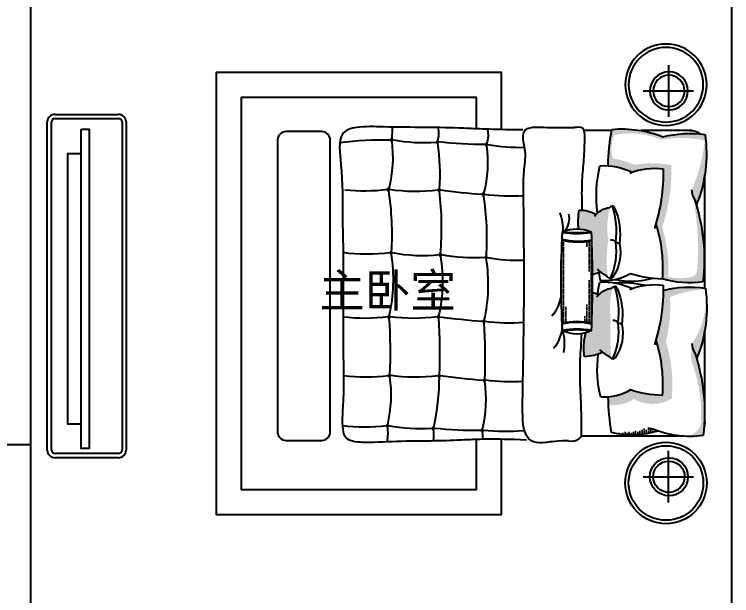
# Model space of a CAD drawing. Extents: x 3694 to 117786, y 20013 to 108631.
# Drawn here: x 84314 to 88610, y 27417 to 30901 of the extents above; entities that cross this region are included whole.
import ezdxf

# ---------------------------------------------------------------- set-up
doc = ezdxf.new("R2010")
doc.units = 0
doc.header["$LTSCALE"] = 1000
doc.header["$MEASUREMENT"] = 0
doc.linetypes.add('ACAD_ISO04W100', pattern=[30, 24, -3, 0, -3])
for name, color, linetype in [('DOTE', 1, 'ACAD_ISO04W100'), ('PUB_TEXT', 7, 'Continuous'), ('家具', 253, 'Continuous'), ('绿植', 3, 'Continuous')]:
    doc.layers.add(name, color=color, linetype=linetype)
doc.styles.get("Standard").update_dxf_attribs({"font": 'gbenor.shx', "bigfont": 'gbcbig.shx'})
pattern_1 = [(1.667535866815088e-09, (6030.422545669586, 26325.79150276437), (6.350000000000003, 12.7), [0, -12.7])]

# ---------------------------------------------------------------- blocks, each defined once
blk = doc.blocks.new('A$C37E25A2D')
at = {"layer": '家具'}
for p, q in [((0, 150.9080361247834), (0, -150.9080361247834)), ((-82.5449317195089, 45.28947081018487), (-82.5449317195089, 45.28947081018487)), ((154.4190758585028, 0), (-154.4190758585028, 0)), ((-120.6449317217266, 0.8394708084051672), (-120.6449317217266, 0.8394708084051672)), ((-107.9449317209874, 19.88947080916842), (-107.9449317209874, 19.88947080916842)), ((-107.9449317209874, 7.189470808658371), (-107.9449317209874, 7.189470808658371)), ((-95.24493172024813, 38.93947080992803), (-95.24493172024813, 38.93947080992803)), ((-95.24493172024813, 26.23947080942162), (-95.24493172024813, 26.23947080942162)), ((-95.24493172024813, 13.53947080891157), (-95.24493172024813, 13.53947080891157)), ((-95.24493172024813, 0.8394708084051672), (-95.24493172024813, 0.8394708084051672)), ((-120.6449317217266, -11.86052919210488), (-120.6449317217266, -11.86052919210488)), ((-120.6449317217266, -24.56052919261128), (-120.6449317217266, -24.56052919261128)), ((-120.6449317217266, -37.26052919312133), (-120.6449317217266, -37.26052919312133)), ((-107.9449317209874, -5.510529191848036), (-107.9449317209874, -5.510529191848036)), ((-107.9449317209874, -18.21052919235808), (-107.9449317209874, -18.21052919235808)), ((-107.9449317209874, -30.91052919286449), (-107.9449317209874, -30.91052919286449)), ((-95.24493172024813, -11.86052919210488), (-95.24493172024813, -11.86052919210488)), ((-95.24493172024813, -24.56052919261128), (-95.24493172024813, -24.56052919261128)), ((-95.24493172024813, -37.26052919312133), (-95.24493172024813, -37.26052919312133)), ((-120.6449317217266, -49.96052919362774), (-120.6449317217266, -49.96052919362774)), ((-120.6449317217266, -62.66052919413778), (-120.6449317217266, -62.66052919413778)), ((-120.6449317217266, -75.36052919464419), (-120.6449317217266, -75.36052919464419)), ((-107.9449317209874, -43.61052919337453), (-107.9449317209874, -43.61052919337453)), ((-107.9449317209874, -56.31052919388094), (-107.9449317209874, -56.31052919388094)), ((-107.9449317209874, -69.01052919439098), (-107.9449317209874, -69.01052919439098)), ((-107.9449317209874, -81.71052919489739), (-107.9449317209874, -81.71052919489739)), ((-95.24493172024813, -49.96052919362774), (-95.24493172024813, -49.96052919362774)), ((-95.24493172024813, -62.66052919413778), (-95.24493172024813, -62.66052919413778)), ((-95.24493172024813, -75.36052919464419), (-95.24493172024813, -75.36052919464419)), ((-82.5449317195089, -56.31052919388094), (-82.5449317195089, -56.31052919388094)), ((-82.5449317195089, -69.01052919439098), (-82.5449317195089, -69.01052919439098)), ((-82.5449317195089, -81.71052919489739), (-82.5449317195089, -81.71052919489739)), ((-69.84493171876966, -75.36052919464419), (-69.84493171876966, -75.36052919464419)), ((-57.14493171803042, -81.71052919489739), (-57.14493171803042, -81.71052919489739)), ((69.85506828936195, -69.01052919439098), (69.85506828936195, -69.01052919439098)), ((69.85506828936195, -81.71052919489739), (69.85506828936195, -81.71052919489739)), ((82.55506829010119, -49.96052919362774), (82.55506829010119, -49.96052919362774)), ((-107.9449317209874, -94.41052919540743), (-107.9449317209874, -94.41052919540743)), ((-95.24493172024813, -88.06052919515423), (-95.24493172024813, -88.06052919515423)), ((-95.24493172024813, -100.7605291956606), (-95.24493172024813, -100.7605291956606)), ((-82.5449317195089, -94.41052919540743), (-82.5449317195089, -94.41052919540743)), ((-82.5449317195089, -107.1105291959138), (-82.5449317195089, -107.1105291959138)), ((-82.5449317195089, -119.8105291964239), (-82.5449317195089, -119.8105291964239)), ((-69.84493171876966, -88.06052919515423), (-69.84493171876966, -88.06052919515423)), ((-69.84493171876966, -100.7605291956606), (-69.84493171876966, -100.7605291956606)), ((-69.84493171876966, -113.4605291961707), (-69.84493171876966, -113.4605291961707)), ((-69.84493171876966, -126.1605291966771), (-69.84493171876966, -126.1605291966771)), ((-57.14493171803042, -94.41052919540743), (-57.14493171803042, -94.41052919540743)), ((-57.14493171803042, -107.1105291959138), (-57.14493171803042, -107.1105291959138)), ((-57.14493171803042, -119.8105291964239), (-57.14493171803042, -119.8105291964239)), ((-44.44493171729118, -88.06052919515423), (-44.44493171729118, -88.06052919515423)), ((-44.44493171729118, -100.7605291956606), (-44.44493171729118, -100.7605291956606)), ((-44.44493171729118, -113.4605291961707), (-44.44493171729118, -113.4605291961707)), ((-44.44493171729118, -126.1605291966771), (-44.44493171729118, -126.1605291966771)), ((-31.74493171655195, -94.41052919540743), (-31.74493171655195, -94.41052919540743)), ((-31.74493171655195, -107.1105291959138), (-31.74493171655195, -107.1105291959138)), ((-31.74493171655195, -119.8105291964239), (-31.74493171655195, -119.8105291964239)), ((-19.04493171581271, -100.7605291956606), (-19.04493171581271, -100.7605291956606)), ((-19.04493171581271, -113.4605291961707), (-19.04493171581271, -113.4605291961707)), ((-19.04493171581271, -126.1605291966771), (-19.04493171581271, -126.1605291966771)), ((-6.344931715073471, -107.1105291959138), (-6.344931715073471, -107.1105291959138)), ((-6.344931715073471, -119.8105291964239), (-6.344931715073471, -119.8105291964239)), ((6.355068285665766, -100.7605291956606), (6.355068285665766, -100.7605291956606)), ((6.355068285665766, -113.4605291961707), (6.355068285665766, -113.4605291961707)), ((6.355068285665766, -126.1605291966771), (6.355068285665766, -126.1605291966771)), ((19.055068286405, -107.1105291959138), (19.055068286405, -107.1105291959138)), ((19.055068286405, -119.8105291964239), (19.055068286405, -119.8105291964239)), ((31.75506828714424, -100.7605291956606), (31.75506828714424, -100.7605291956606)), ((31.75506828714424, -113.4605291961707), (31.75506828714424, -113.4605291961707)), ((31.75506828714424, -126.1605291966771), (31.75506828714424, -126.1605291966771)), ((44.45506828788348, -94.41052919540743), (44.45506828788348, -94.41052919540743)), ((44.45506828788348, -107.1105291959138), (44.45506828788348, -107.1105291959138)), ((44.45506828788348, -119.8105291964239), (44.45506828788348, -119.8105291964239)), ((57.15506828862272, -88.06052919515423), (57.15506828862272, -88.06052919515423)), ((57.15506828862272, -100.7605291956606), (57.15506828862272, -100.7605291956606)), ((-57.14493171803042, -132.5105291969303), (-57.14493171803042, -132.5105291969303)), ((-44.44493171729118, -138.8605291971871), (-44.44493171729118, -138.8605291971871)), ((-31.74493171655195, -132.5105291969303), (-31.74493171655195, -132.5105291969303)), ((-19.04493171581271, -138.8605291971871), (-19.04493171581271, -138.8605291971871)), ((-6.344931715073471, -132.5105291969303), (-6.344931715073471, -132.5105291969303)), ((6.355068285665766, -138.8605291971871), (6.355068285665766, -138.8605291971871)), ((19.055068286405, -132.5105291969303), (19.055068286405, -132.5105291969303))]:
    blk.add_line(p, q, dxfattribs=at)
at = {"layer": '家具', "extrusion": (0, 0, -1)}
for centre, major_axis, ratio, start_param, end_param in [((37.26151009830937, 14.91102734002197), (-243.8398934708695, 0.2279452481827952), 0.999999999981813, 4.711454165418463, 10.99463947259805), ((0.3172288472924265, -2.953234923003038), (113.9863933592423, 0.5802645044033756), 0.9999999999818712, 1.575886929935432, 7.859072237115019)]:
    blk.add_ellipse(centre, major_axis=major_axis, ratio=ratio, start_param=start_param, end_param=end_param, dxfattribs=at)
at = {"layer": '家具', "color": 8, "extrusion": (0, 0, -1)}
for centre, major_axis, ratio, start_param, end_param in [((37.26151009830937, 14.91102734002197), (-223.5199865432323, 0.07759852324983268), 0.9999999999817872, 4.712041814472008, 10.9952271216516), ((0.3172288472924265, -2.953234923003038), (93.98664722701757, 0.4794875648691285), 0.9999999999818842, 1.575897938770793, 7.859083245950379)]:
    blk.add_ellipse(centre, major_axis=major_axis, ratio=ratio, start_param=start_param, end_param=end_param, dxfattribs=at)
blk = doc.blocks.new('king-11')
at = {"layer": '家具'}
h = blk.add_hatch(dxfattribs=at)
h.set_pattern_fill('DOTS', color=8, scale=203.2, angle=-1.272221872585407e-14, style=0)
h.set_pattern_definition(pattern_1)
h.paths.add_polyline_path([(-948.1954782008834, -27.15672137899128, 0.04713524895057773), (-953.4356286234688, -134.5719386372584, -0.3522483996947842), (-872.4997454999539, -40.44536259499, -0.1018225429887198), (-500.6706917054544, -98.2907895071803, 0.06330520732079925), (-396.6430231636332, -94.07445783385992, -0.09915037230910288), (-453.1514405690832, -77.76422433423795, 0.1116451558787658)])
h.paths.add_polyline_path([(-64.67114086062065, -17.71824582232148, 0.001470602788975406), (-65.18996013439028, -13.85430915684992, 0.1324082328956461), (-488.8070287489099, -66.43459277166039, -0.008290927241094575), (-453.1514405690832, -77.76422433423795, 0.09915037230911315), (-396.6430231636332, -94.07445783385992, -0.1928933495405233)])
h.paths.add_polyline_path([(-708.6515763735515, -272.8506194160655, -0.09669304948112045), (-378.5917257349938, -310.9759373002107, -0.05439861046986726), (-135.8861906186212, -268.6110652669686, 0.01539220453888545), (-118.3202160832006, -226.6928842599373, 0.08621419480784218), (-384.2033174085082, -251.5454440662543, 0.1002028916974764), (-727.9678742933611, -215.612753297748, 0.2675343584597012), (-730.214537073829, -442.4374744874294, 0.1730148819457978), (-764.4397891284316, -593.8311563733369, 0.007362124597476329), (-718.3422454738175, -595.583541514432, -0.1169416551315525), (-675.8231483103882, -463.1674791987407, -0.07084229025498533)])
h.paths.add_polyline_path([(-71.47828457516152, -231.8193766345139, 0.0151043579411269), (-118.3202160832006, -226.6928842599373, -0.01539220453888535), (-135.8861906186212, -268.6110652669686, -0.0124819348757326), (-79.23960750267725, -266.391717363229, 0.01336803929043615)])
h.paths.add_polyline_path([(-64.67114086062065, -17.71824582232148, 0.003716165904702546), (-71.40378129979945, -16.71724441516199, -0.07323787709647285), (-118.3202160832006, -226.6928842599373, -0.0151043579411269), (-71.47828457516152, -231.8193766345139, 0.08133667284335262)])
h.paths.add_polyline_path([(2.939911355904769, -91.7201509197148, -0.3232390076644642), (47.13775465654908, -63.28790927663067, -0.06782235855628839), (494.7035022749333, -90.67886692852699, -0.04945394050681331), (467.257876434247, -79.72233486649202, 0.1116451558787687), (-27.78616119758226, -29.1148319112508, 0.1080658868188201), (-10.12959343448165, -272.73236982253, -0.006620367275569986), (12.78562977435649, -271.2920811109616, -0.1498092298100796)])
h.paths.add_polyline_path([(2.172347651008749, -235.9952653279415, 0.03005608243115987), (12.78562977435649, -271.2920811109616, -0.08956767589248932), (318.3955534924462, -310.9759373002089, -0.07370462251691468), (648.3869032584189, -266.3700943501535, -0.127688881440895), (629.8798126602778, -451.2243781423531, -0.09067625834276628), (667.3555209048209, -597.0205367026738, 0.008261022011208706), (713.1161713766633, -595.2355766290202, 0.09672217064950527), (673.5478832382651, -439.5756356051061, 0.08961199154324122), (671.7524317984935, -218.8609589201733, 0.09382162991446379), (301.643375028827, -272.8117701623923, 0.08466398604264952)])
h.paths.add_polyline_path([(855.2193568689108, -15.81241968911127, 0.1324082328956459), (431.6022882543912, -68.3927033039181, -0.008290927241097404), (467.257876434247, -79.72233486649202, 0.09915037230908179), (523.7662938396679, -96.03256836634682, -0.09022148753151595)])
h.paths.add_polyline_path([(855.2193568689108, -15.81241968911127, 0.009445819658705187), (819.3332509713655, -18.55927604468525, -0.09326334389404298), (824.1342894265545, -277.7901591370683, -0.1513136656257991), (851.7306053278735, -560.1150513937118, -0.1707442223616231), (710.7878204496519, -568.7783748629408, -0.0158502794459764), (713.1161713766633, -595.2355766290202, 0.03138595004819703), (885.7325010581699, -574.7263320419806, 0.1162275834000515), (841.220911385928, -268.1471168204116, 0.09621222901324238)])
edge = h.paths.add_edge_path()
edge.add_arc((296.7730159816274, -128.7684518863316), 473.1621872992781, 260.5032294409015, 284.8542828338986, ccw=False)
edge.add_arc((107.5601886074001, -0.2084837368092849), 605.5251974391031, 259.7166645094638, 280.5766728738381, ccw=False)
edge.add_spline(control_points=[(-0.5357742091291584, -596.0071305598503), (1.308759032399394, -598.5319128831252), (3.129565759620164, -600.9222517328672), (4.95037248681183, -603.3125905823799)], knot_values=[1.302756591822496, 1.302756591822496, 1.302756591822496, 1.302756591822496, 1.669319494028828, 1.669319494028828, 1.669319494028828, 1.669319494028828], degree=3, periodic=0)
edge.add_arc((254.5229442937998, -460.7071293954141), 287.4417961235395, 209.7435942002282, 219.1607504064474)
edge.add_arc((352.228433153854, -775.9681617869901), 347.3604979627222, 157.3547874509528, 166.0421990334263)
edge.add_arc((-25.05517211047118, -7737.434938942399), 7045.367200247324, 87.58865105149272, 89.67324309202371, ccw=False)
edge.add_arc((80.38884964687168, -783.8368337120264), 209.2574739806512, 2.9400414899993734, 24.125298475012073, ccw=False)
edge.add_arc((335.6124895387038, -383.5128769242074), 392.3256272307837, 263.2310778238224, 279.7970433589303)
edge.add_arc((183.2950239253405, -769.855749091681), 219.0752201242911, 359.931649162894, 387.7764973735888)
edge.add_arc((279.6029284714605, -567.7601705171073), 139.6823143885559, 314.2813756104427, 352.4480191149085)
edge = h.paths.add_edge_path()
edge.add_arc((-184.6145363910182, -49.63333357017109), 535.7480577571484, 262.776039008319, 282.96921559897226, ccw=False)
edge.add_arc((-347.3590687409742, 933.9989829353653), 1518.126615572005, 264.7717340378707, 273.6019384624143, ccw=False)
edge.add_spline(control_points=[(-485.696645486023, -577.8115659654959), (-482.9129213347042, -581.8050177764053), (-480.2070647686778, -585.357242169408), (-477.5012082026224, -588.909466562407)], knot_values=[1.124579285757526, 1.124579285757526, 1.124579285757526, 1.124579285757526, 1.669319494028828, 1.669319494028828, 1.669319494028828, 1.669319494028828], degree=3, periodic=0)
edge.add_arc((-227.9286363956635, -446.3040053754485), 287.4417961235378, 209.7435942002256, 219.1607504064431)
edge.add_arc((-130.2231475355802, -761.5650377670172), 347.360497962727, 157.3547874509511, 175.9944848828909)
edge.add_arc((-421.2484227169189, -395.8791202577631), 345.9012939679562, 260.7691860502301, 284.6861607980262)
edge.add_arc((-142.3376729474112, -783.8940586786157), 198.5366857683946, 154.4630604412804, 164.3927699201562, ccw=False)
edge.add_arc((-25.05517211047118, -7737.434938942399), 7045.367200247321, 90.52298278263532, 92.41134894853172, ccw=False)
edge.add_arc((-299.1565567641519, -755.4526250717136), 219.075220124289, 16.73763636458167, 27.77649737358926)
edge.add_arc((-202.8486522180028, -553.3570464969016), 139.6823143885559, 314.281375610441, 352.4480191149062)
h = blk.add_hatch(dxfattribs=at)
h.set_pattern_fill('DOTS', color=8, scale=203.2, angle=-1.272221872585407e-14, style=0)
h.set_pattern_definition(pattern_1)
h.paths.add_polyline_path([(-909.317318178073, -330.2211865881327, -0.01504397959620708), (-921.6911253113649, -298.1316744923461, 0.1366459537484691), (-931.1130835068761, -576.056144075781, -0.07952868420732986), (-903.8278731280298, -358.9093160667362, 0.06064219780910239)])
h = blk.add_hatch(dxfattribs=at)
h.set_pattern_fill('DOTS', color=8, scale=203.2, angle=-1.272221872585407e-14, style=0)
h.set_pattern_definition(pattern_1)
h.paths.add_polyline_path([(211.8302144657646, -729.8678619166276, -0.02315838151684478), (217.7365927123756, -696.2524285075124, 0.01744740257400015), (-273.8071627974859, -696.4604727587102, -0.030336217814623), (-266.0994148154568, -745.5954671419095, -0.1096841793675308)])
h.paths.add_polyline_path([(-267.772869366192, -838.124481195202, -0.02103873307264438), (-273.7195418852498, -872.1174752661827, 0.02489308046219428), (221.4005574162584, -872.224971386684, -0.01348459112099565), (216.7733614100434, -852.8905888528898, -0.06524692208649452)])
at = {"layer": '家具', "linetype": 'Continuous'}
for points in [[(-869.0083938529424, -17.71824582231966), (-318.4549979218282, -17.71824582232148)], [(-64.67114086062065, -17.71824582232148), (613.8647135254869, -17.71824582231784)], [(878.2047499348118, -92.61803534868159), (878.204749934841, -399.5470627400464)], [(-950.5952500651765, -756.9600492618847), (-950.5952500651765, -171.1322815209496)], [(878.2047499348118, -576.0825599446798), (878.2047499348118, -740.8443431843443)]]:
    blk.add_lwpolyline(points, dxfattribs=at)
at = {"layer": '家具'}
blk.add_lwpolyline([(872.139876522735, -2311.518432060046), (872.1398765289923, -2526.199528201509, -0.414213562373095), (822.1398765304475, -2576.199528202964), (-927.7266770710703, -2576.199528253892, -0.4142135623730909), (-977.7266770725255, -2526.199528255347), (-977.7266770787828, -2311.518432113888, -0.414213562373095), (-927.726677080238, -2261.518432112432), (822.1398765212798, -2261.518432061501, -0.4142135623730991)], format="xyb", close=True, dxfattribs=at)
at = {"layer": '家具', "color": 8}
for centre in [(-618.514554031135, -1337.415707280696), (117.9584144723776, -1327.42891960944), (794.508759353892, -1324.455939463525), (-918.2837513471604, -1350.367647424493), (-266.032133437111, -1340.877985746109), (496.3265478649701, -1344.498418494695), (-590.1432642100262, -1609.132167434294), (-237.6608436160022, -1612.594445899522), (134.3026286246022, -1601.525511413634), (522.3775386693305, -1609.132167434294), (808.4490382632066, -1619.409133437337), (-906.0344742082234, -1644.808902690886), (146.3297042937775, -1895.962636935328), (822.8800491752918, -1892.989656789232), (-889.9124615257606, -1918.901364750374), (-590.1432642097352, -1905.949424606577), (-237.6608436157403, -1909.411703071804), (524.6978376863699, -1913.032135820584)]:
    blk.add_circle(centre, 5.979862873178347, dxfattribs=at)
at = {"layer": '家具'}
for centre, radius, start, end in [((-382.3632175710227, -108.5957429670925), 571.662891402568, 171.8097865328766, 202.8105641350303), ((-812.5831481982314, -1147.164241370097), 1128.187727679105, 71.42219703686264, 96.90385835795291), ((-868.3996798091102, -100.266673436181), 82.55067191923703, 89.57750723453228, 108.441971625285), ((-179.4621704153251, -825.9532908380424), 820.0993196497608, 81.99037355872728, 112.1606077992467), ((-721.7918623750738, -103.9844904287311), 662.759011709502, 345.8334528907765, 7.816008835353527), ((538.0460994322784, -110.5538534992065), 571.662891402568, 171.8097865328766, 196.4809222484129), ((107.8261688050698, -1149.122351902399), 1128.187727679105, 71.42219703686264, 96.90385835795291), ((740.947146587976, -827.9114013701619), 820.0993196497608, 81.99037355872728, 112.1606077992467), ((198.6174546282273, -105.942600960836), 662.759011709502, 345.8334528907765, 7.816008835353527), ((-384.1765302188287, 55.16155795853774), 149.7558074197198, 242.5752957839938, 265.2248597607498), ((536.2327867844724, 53.20344742623456), 149.7558074197198, 242.5752957839938, 265.2248597607498), ((796.0091796787165, -100.266673436181), 82.55067191923703, 354.6836999925914, 40.57390692308129), ((-427.4209344976407, -454.0099430911432), 518.2673597173356, 162.4962595520377, 193.6204424224385), ((-641.2730946702359, -1137.304810368387), 867.0760682038285, 72.36507983713649, 94.45681599813597), ((-23.98634595665499, -252.7400686999572), 684.9605185643402, 181.682455055883, 197.8912329331174), ((-63.11862511353684, -1401.895982696817), 1135.618695982023, 89.26748558734695, 107.4918717943447), ((-707.4616706483066, -513.9275561135419), 675.3530074133079, 21.50182152591938, 21.52013862655093), ((-413.8761806667608, -323.1532897035286), 369.6630151531846, 337.2888621502578, 8.836073571939265), ((55.71418455717503, -1137.30481036839), 867.0760682038285, 72.36507983713649, 94.45681599813597), ((673.0009332707559, -252.7400686999572), 684.9605185643402, 181.682455055883, 197.8912329331174), ((633.8686541139032, -1401.895982696817), 1135.618695982023, 89.26748558734695, 107.4918717943447), ((283.1110985606792, -323.1532897035286), 369.6630151531846, 337.2888621502578, 8.836073571939265), ((212.9476463549945, -515.885666645845), 675.3530074133079, 355.0017226259048, 21.52013862655093), ((-1024.405683004705, -367.1124954259358), 120.8565281077175, 3.891963520099465, 17.7731322651191), ((464.3256151992537, -459.0158803952654), 489.7075929024004, 164.5703033935232, 191.4452255565914), ((-707.4616706483066, -513.9275561135419), 675.3530074133079, 356.0004247920363, 12.19728143723105), ((-417.8724657781422, -619.0305472013315), 301.3832287736894, 148.8581207801327, 184.0581614494427), ((-447.0334920158493, -626.5957419446204), 418.4482047460659, 357.36898101209, 24.77773771552896), ((279.1148134492687, -619.0305472013279), 301.3832287736894, 148.8581207801327, 184.0581614494427), ((249.9537872115907, -626.5957419446204), 418.4482047460659, 357.36898101209, 24.77773771552896), ((-337.4465635227971, -764.7125808047676), 255.9402291540665, 77.55265609569446, 124.2604831895567), ((-224.8743764605606, -905.4177525513551), 394.8250308417057, 66.56830615515238, 98.36025022026334), ((-328.8040237149107, -907.7295278320162), 373.0692632745598, 81.37224743077402, 115.4496939712147), ((-313.3200236449775, -540.8497463918357), 40.52950418665449, 2.782889991799717, 33.25610645816617), ((-207.5811367545393, -1041.280152217143), 506.6186186321165, 72.55244332281275, 97.40079063789253), ((-286.8414798628073, -564.7477601231858), 29.41304559422503, 354.4355847042759, 61.56986399362543), ((153.6475569745235, -922.1326518520909), 373.0692632745598, 81.37224743077402, 115.4496939712147), ((145.0050171666371, -779.115704824846), 255.9402291540665, 77.55265609569446, 124.2604831895567), ((257.5772042289318, -919.8208765712479), 394.8250308417057, 66.56830615515238, 98.36025022026334), ((169.1315570444567, -555.252870411914), 40.52950418665449, 2.782889991799717, 33.25610645816617), ((274.8704439348949, -1055.683276237225), 506.6186186321165, 72.55244332281275, 97.40079063789253), ((195.6101008266269, -579.1508841432606), 29.41304559422503, 354.4355847042759, 61.56986399362543), ((-681.8874685237824, 970.5692406110775), 1566.576997061288, 260.8459609469476, 268.6665874578949), ((-227.9286363956635, -446.3040053753502), 287.4417961235536, 209.7435942005212, 223.8649283413757), ((-202.8486522180319, -553.3570464968761), 139.6823143885563, 307.6077725409332, 352.4480191155762), ((279.6029284714605, -567.7601705169545), 139.6823143885563, 307.6077725409332, 352.4480191155762), ((636.2220008333679, 788.6136707431651), 1385.983929530385, 271.2871500984239, 280.3711631735279), ((-549.705006670556, 24.18055022109911), 685.6418817289598, 255.7481005671397, 277.4283842735341), ((-130.2231475356093, -761.5650377668244), 347.3604979627232, 157.3547874508739, 175.9944848829822), ((147.282272556884, 24.18055022109911), 685.6418817289598, 255.7481005671397, 259.9910265701206), ((254.5229442937998, -460.7071293952431), 287.4417961235536, 209.7435942005212, 223.8649283413757), ((352.2284331538249, -775.9681617869028), 347.3604979627232, 157.3547874508739, 166.0421990334591), ((-299.1565567641519, -755.4526250715353), 219.0752201242969, 16.73763636425467, 28.09110708076303), ((-211.0711945818039, 123.1116803435743), 790.1720070894771, 277.9194642218078, 283.3198159903152), ((183.2950239253405, -769.8557490916119), 219.0752201242969, 359.9316491631041, 28.09110708076303), ((485.916084645607, 123.1116803435725), 790.1720070894771, 262.5953628578517, 283.3198159903152), ((-142.3376729474403, -783.894058678612), 198.5366857683951, 154.463060440922, 205.5421557572182), ((-25.05517211044207, -7737.434938942268), 7045.367200247324, 87.58865105199413, 92.41134894800587), ((-830.2966282842681, -783.925374514045), 515.9711104074845, 350.4535027099022, 9.551713488406254), ((-674.5008862538962, -784.4888691932429), 410.2492639800597, 347.5472331296004, 12.52164982782802), ((577.4750393388967, -776.7866473089634), 368.642795100122, 167.2311288185497, 195.1764671924308), ((848.0255264442821, -784.0996640283684), 583.0041629783511, 171.5377717181142, 188.4229933999436), ((80.38884964684257, -783.8368337118773), 209.2574739806537, 335.8354666423857, 24.12529847478866), ((-421.2484227169189, -395.8791202577049), 345.901293967956, 260.7691860499443, 284.6861607973967), ((335.6124895386747, -383.5128769241928), 392.3256272307847, 263.2310778235451, 279.7970433583105), ((-396.1538295009232, -1138.087359260844), 278.7789385127466, 74.46110027079936, 101.4098481995286), ((351.228692470555, -953.8970019508306), 122.9556865146364, 77.1561376465507, 127.2527951735022), ((-274.8883542328258, -1118.719778065673), 248.1555036238422, 93.98060656081691, 127.9451360632903), ((-25.08058288719621, 4097.214659142412), 4975.548531970904, 266.5849029473268, 273.415097054344), ((-75.6091283823771, -1124.187055927232), 247.5837100019722, 95.5758883466643, 129.5349155942166), ((294.5288973434654, -1094.116887813425), 225.8156579566289, 65.98814110469515, 95.90175243438681)]:
    blk.add_arc(centre, radius, start, end, dxfattribs=at)
at = {"layer": '家具', "color": 8}
for centre, radius, start, end in [((-830.2966282842681, -783.925374514045), 521.0511104074845, 350.4535027099022, 9.551713488406254), ((-674.5008862538962, -784.4888691932429), 405.1692639800597, 347.5472331296004, 12.52164982782802), ((577.4750393388967, -776.7866473089634), 363.5627951001221, 167.2311288185497, 195.1764671924308), ((848.0255264442821, -784.0996640283684), 588.0841629783512, 171.5377717181142, 188.4229933999436), ((258.7217144447495, -1216.986968516841), 1183.88041390601, 174.5142355785401, 186.1777284725828), ((453.682649368624, -1182.882132112354), 1081.18510242981, 175.9663046273217, 187.9048455191641), ((879.8865012791939, -1191.313594135227), 1154.879229306183, 175.5367201058328, 187.1419854918291), ((1099.792142670136, -1137.711824643169), 1000.014292057607, 177.8597206262326, 190.593711710179), ((1561.856029394461, -1182.870351464218), 1076.837703400988, 175.7811376255524, 188.3107545024804), ((1861.445926653338, -1124.587436846206), 1085.548252176293, 178.5153774789214, 190.2945858756599), ((-734.6835769486788, -2093.09696473246), 763.6725828881392, 81.70392088842713, 103.449426978015), ((-40.7093740850396, -2312.872593366897), 996.43606090902, 81.18260879962088, 102.7165169259898), ((229.2199053094955, -3050.045997015823), 1725.831340704651, 81.29696562546624, 93.4974104736404), ((691.8061488440144, -2087.917612601028), 769.5641729319544, 82.77967902729416, 104.2915605879976), ((3827.937783890666, -1305.561985571887), 3033.531004233721, 180.4698091726343, 185.8292435612034), ((849.5374739871477, -1456.579593994313), 140.9342043138465, 74.86837616495072, 110.3666604831228), ((-959.883144835534, -1686.000401227104), 337.5175497457274, 83.94207448716617, 91.61083682818591), ((1382.04148587503, -1398.104606186032), 2300.7042078586, 178.9600415718608, 186.0058935835183), ((3411.988291933812, -1052.335275826637), 4040.998550638913, 184.1304096655059, 187.835771423638), ((-472.6038352045289, -4322.217328899886), 2988.079879265021, 86.15080048266341, 92.68412528947316), ((4048.534257865947, -1026.026030514662), 4326.478498787438, 184.2526961384517, 187.7134849513695), ((1186.012102243636, -1403.033222918551), 1070.320626106319, 176.2702715025, 190.367777788943), ((3399.646748294705, -1191.936506707154), 2907.645728168387, 183.1256495997445, 188.1325200944104), ((-24.449759806972, -2492.661677391172), 904.1366660388419, 80.27202635002291, 103.2501786215279), ((-595.103739675309, -2985.702314947772), 1376.570524955459, 90.04242906563086, 102.8063343747502), ((459.2641178574122, -1752.750833542126), 1058.395150070864, 172.5278178944161, 188.3829201428145), ((-450.181984272378, -4683.578566191376), 3077.36440464058, 86.15113582328253, 92.49531611761498), ((889.8212645400199, -1761.003074484608), 1136.442632742247, 172.8002675136597, 187.1997324863403), ((1108.178299200459, -1708.108612673037), 980.0290139407484, 174.1033841355834, 190.7014492408504), ((296.1220292742655, -3446.144868199586), 1850.172160428317, 83.16232686243926, 94.83450930833807), ((1571.784920736769, -1752.750833542128), 1058.395150070864, 172.5278178944161, 188.3829201428145), ((621.8466438902833, -2776.299426419067), 1170.905482471021, 81.12618556037131, 94.57957264760594), ((1874.589522792638, -1694.497368294265), 1070.320626104669, 176.2702715025, 190.3677777893531), ((862.864376145124, -1783.523694160147), 171.1127823413071, 78.73806011235968, 106.4430218278565), ((-947.6338676966261, -1980.441656493496), 337.5175497457274, 83.94207448716617, 95.40552036582847), ((89.84278600855032, -1720.255871575559), 998.5190985506665, 176.010465023662, 191.1250732475828), ((-12.33808426366886, -2881.406310692784), 996.43606090902, 81.18260879962088, 102.7165169259898), ((720.1774386653851, -2656.451329926906), 769.5641729319544, 82.77967902729416, 104.2915605879976), ((922.3491543962155, -3060.156915774009), 1170.905482471021, 90.82787928080523, 94.57957264760594), ((-931.5118550141051, -2254.534118552987), 337.5175497457274, 83.94207448716617, 99.26085373000409), ((167.6579391883279, -2063.052002287071), 1066.558163176178, 172.5565101146994, 186.7530926768472), ((-706.312287127279, -2661.630682058345), 763.6725828881392, 81.70392088842713, 103.449426978015), ((465.741699448874, -2049.990352866644), 1064.872722092232, 172.5506151700542, 187.0613022495745), ((-444.232545383129, -4890.751046225771), 2988.079879265021, 86.15080048266341, 92.68412528947316), ((818.2241200428398, -2053.452631332053), 1064.872722092232, 172.5506151700542, 187.0613022495745), ((1198.392050960829, -2039.754486472571), 1061.050104822073, 172.5371895294576, 187.8129923376171), ((257.5911951308954, -3618.579714341522), 1725.831340704651, 81.29696562546624, 93.4974104736404), ((1585.065605025797, -2057.36469723417), 1069.355540129625, 172.5662617971131, 186.269792769246), ((-964.3905326131207, -1957.930104860512), 1788.242847918901, 352.1043523131464, 1.889455375989235)]:
    blk.add_arc(centre, radius, start, end, dxfattribs=at)
at = {"layer": '家具'}
for points in [[(-481.529691156029, -553.181369796006), (-490.7996663519298, -567.0097838156762), (-486.1078516860434, -577.2192319308742), (-477.5012082026224, -588.909466562407)], [(-67.87003267777618, -543.1520475606303), (-56.21354259812506, -551.1790473957935), (-57.96618054562714, -563.7019435726961), (-64.37793732108548, -571.7148804891258)], [(414.5815480117162, -557.5551715806032), (426.2380380913673, -565.5821714157573), (424.485400143778, -578.1050675926599), (418.0736433683487, -586.1180045093315)], [(0.9218895334051922, -567.5844938159807), (-8.348085662524682, -581.4129078356418), (-3.656270996580133, -591.6223559508435), (4.95037248681183, -603.3125905823799)]]:
    blk.add_spline(points, degree=3, dxfattribs=at)
for points, knots in [([(-980.1324876973522, -836.082405198913), (-983.0813561552495, -811.39611686635), (-983.3520986517833, -780.1137818520292), (-957.3781251176842, -761.5477723393924), (-950.5952500651765, -756.699422024969)], [238.5954112246392, 238.5954112246392, 238.5954112246392, 238.5954112246392, 241.2826247201394, 242.232389706072, 242.232389706072, 242.232389706072, 242.232389706072]), ([(-950.5952500651765, -756.9600492618847), (-912.6366408750764, -756.3887041351682), (-760.1689017264289, -754.0937912923655), (-556.4120580425079, -773.4969505840818), (-391.4228036137356, -756.1126125632691), (-338.6624097873864, -754.3404920474532)], [0, 0, 0, 0, 4.483261284053867, 18.00784397996535, 24.05894472726781, 24.05894472726781, 24.05894472726781, 24.05894472726781]), ([(401.643654168729, -752.0280250826254), (455.1799509061675, -752.5038878541309), (550.5529487587919, -755.7295612907837), (696.5769462120661, -741.3855963580681), (794.061328186217, -736.2329926715138), (904.2088411195728, -736.4752723645324), (898.7338874557172, -780.5952836930155), (896.1951601458422, -799.5060290161891)], [53.31390528818429, 53.31390528818429, 53.31390528818429, 53.31390528818429, 59.66591506541391, 64.64144822323188, 70.1732534544795, 72.75826516776416, 74.69338557765914, 74.69338557765914, 74.69338557765914, 74.69338557765914]), ([(-980.132487697585, -836.0824051968175), (-983.3356143865385, -933.776067818364), (-999.5810336807044, -996.2684273816103), (-991.096634784044, -1113.033227108965), (-671.4224493253569, -1107.860353352353), (-275.5919488577347, -1100.232514716534), (31.98375328205293, -1100.138754869427), (413.5606271781435, -1101.066935734205), (504.6558726106014, -1105.24835743414), (653.2030323996441, -1101.593985602576), (757.1428961877245, -1080.79827937259), (897.9989120971586, -1129.919690495903), (899.615262200532, -1017.017945661522), (896.1129371100978, -926.3771593354977), (896.071982221707, -873.6129393604024), (896.1951601458422, -799.5060290161891)], [2.662620396848744, 2.662620396848744, 2.662620396848744, 2.662620396848744, 7.615780337931525, 20.29980781657438, 29.08185608442012, 43.48683476472808, 48.4542651460855, 54.41149676185557, 61.82080627442088, 66.42975157809774, 71.34529308219093, 76.31703479999304, 77.00945755654375, 78.24572953023034, 79.91973632073801, 79.91973632073801, 79.91973632073801, 79.91973632073801]), ([(882.732810405927, -1106.918711252591), (883.8789757173217, -1310.562021645565), (893.9353726400295, -1450.832348640393), (897.7975805831957, -1696.052152470766), (898.6853986781789, -1912.09450228381), (905.9725456722081, -2097.908497235823), (863.781047107419, -2221.691724350758), (621.0266244455415, -2184.49184162108), (401.4502643576998, -2190.10068633602), (167.1100923564809, -2182.919461399631), (-12.31269371713279, -2184.579030491495), (-200.7404864985438, -2183.83747897212), (-442.9363613612077, -2185.976480176287), (-671.1120260524331, -2175.968413197515), (-857.2500545492221, -2192.529998540027), (-942.5605479456426, -2184.48298730826), (-986.1014495442214, -2147.067891935898), (-991.0656347933691, -1994.879821850765), (-977.7483513215557, -1817.918027040163), (-981.1589514829393, -1611.92510484959), (-971.5029075797647, -1423.86239441143), (-966.2359469934308, -1293.354327439411), (-973.6392009284173, -1085.154785703953)], [83.63250594937278, 83.63250594937278, 83.63250594937278, 83.63250594937278, 92.8517071513196, 101.5882407147746, 110.9370375759659, 117.1195023203191, 121.9212712948871, 129.5096455250602, 142.2214574882686, 149.3709798385584, 156.9176978749759, 163.471420730922, 171.6139382616833, 185.5157872761368, 190.4847059887746, 193.4900063530776, 195.7944369880126, 200.7208027070196, 209.0793218757898, 216.4240525305276, 223.3746100449983, 231.5221717908457, 231.5221717908457, 231.5221717908457, 231.5221717908457])]:
    blk.add_open_spline(points, degree=3, knots=knots, dxfattribs=at)
at = {"rotation": 180}
blk.add_blockref('A$C37E25A2D', (-1195.686309985933, -235.2634755498264), dxfattribs=at)
at = {"xscale": -1, "rotation": 180}
blk.add_blockref('A$C37E25A2D', (1115.971448527707, -235.2634755498264), dxfattribs=at)

msp = doc.modelspace()

# ---------------------------------------------------------------- linework, layer by layer
at = {"layer": 'DOTE'}
for p, q in [((84410.1632117247, 34320.84775014941), (84410.16321172964, 24034.04040952754)), ((88610.16321172098, 33120.84775017176), (88610.16321173125, 24034.04040952754)), ((84410.1632117247, 28320.84775016431), (76010.16321171726, 28320.84775014569))]:
    msp.add_line(p, q, dxfattribs=at)
at = {"layer": '家具'}
for points, elevation in [([(87229.73488439537, 28356.05564002214), (87229.73488439443, 27901.34255804015), (85523.68234384256, 27901.34255803995), (85523.68234384058, 30554.36872200169), (87229.73488439618, 30554.36872200189), (87229.73488439547, 30209.81335045291)], 1.414319323933968e-09), ([(84557.54122373355, 30301.30214315117), (84936.37972841806, 30301.30214314842)], 1.414319323933835e-09), ([(84510.16321172168, 28288.72535857119), (84510.163211736, 30256.80955773217)], 1.414319323933835e-09), ([(84983.75774041498, 30256.80955772872), (84983.75774040066, 28288.72535856774)], 1.414319323933835e-09), ([(84936.37972840309, 28244.23277314873), (84557.54122371858, 28244.23277315148)], 1.414319323933835e-09)]:
    msp.add_lwpolyline(points, dxfattribs=dict(at, elevation=elevation))
at = {"layer": '家具', "color": 8}
for points, elevation in [([(87079.73488439537, 28355.18871021196), (87079.73488439474, 28051.34255804047), (85673.68234384287, 28051.34255803964), (85673.682343844, 30404.36872200137), (87079.73488439588, 30404.3687220022), (87079.73488439548, 30214.50485678315)], 1.414319323933968e-09), ([(84535.16321172168, 28288.72535857101), (84535.163211736, 30256.80955773198)], 1.414319323933835e-09), ([(84557.54122373338, 30276.30214315117), (84936.37972841789, 30276.30214314842)], 1.414319323933835e-09), ([(84958.75774041498, 30256.8095577289), (84958.75774040066, 28288.72535856792)], 1.414319323933835e-09), ([(84936.37972840328, 28269.23277314873), (84557.54122371877, 28269.23277315148)], 1.414319323933835e-09)]:
    msp.add_lwpolyline(points, dxfattribs=dict(at, elevation=elevation))
at = {"layer": '家具', "elevation": 1.414319323933835e-09}
for points in [[(84714.14379424487, 30212.94036391203), (84761.821645553, 30212.94036391168), (84761.82164553535, 28298.96114278748), (84714.14379422722, 28298.96114278783)], [(84714.14379424379, 30064.58986631979), (84631.0461813599, 30064.58986632039), (84631.04618134812, 28447.3116403844), (84714.14379423202, 28447.31164038379)]]:
    msp.add_lwpolyline(points, close=True, dxfattribs=at)
at = {"layer": '家具'}
for centre, start, end in [((84558.54898821643, 30252.7574486481, 1.414319323933835e-09), 91.18926197183579, 175.2128853530831), ((84935.37196393449, 30252.75744864536, 1.414319323933835e-09), 4.787114646086019, 88.81073802733064), ((84558.54898820216, 28292.77746765455, 1.414319323933835e-09), 184.787114646086, 268.8107380273306), ((84935.37196392023, 28292.77746765181, 1.414319323933835e-09), 271.1892619718358, 355.2128853530832)]:
    msp.add_arc(centre, 48.55515372896112, start, end, dxfattribs=at)
at = {"layer": '家具', "color": 8}
for centre, start, end in [((84558.54898821643, 30252.7574486481, 1.414319323933835e-09), 91.18926197183579, 175.2128853530831), ((84935.37196393449, 30252.75744864536, 1.414319323933835e-09), 4.787114646086019, 88.81073802733064), ((84558.54898820216, 28292.77746765455, 1.414319323933835e-09), 184.787114646086, 268.8107380273306), ((84935.37196392023, 28292.77746765181, 1.414319323933835e-09), 271.1892619718358, 355.2128853530832)]:
    msp.add_arc(centre, 23.55515372896112, start, end, dxfattribs=at)

# ---------------------------------------------------------------- block references
at = {"layer": '绿植', "xscale": -1, "rotation": 270}
msp.add_blockref('king-11', (88466.87952700748, 29325.56085841369, 1.414319323933968e-09), dxfattribs=at)

# ---------------------------------------------------------------- texts
at = {"layer": 'PUB_TEXT', "insert": (86958.74500829476, 29346.07373166034, 1.414319323933968e-09), "char_height": 200, "width": 4105.675589346036, "attachment_point": 3}
msp.add_mtext('{\\fSimSun|b0|i0|c134|p2;主卧室}', dxfattribs=at)

doc.saveas('drawing.dxf')
